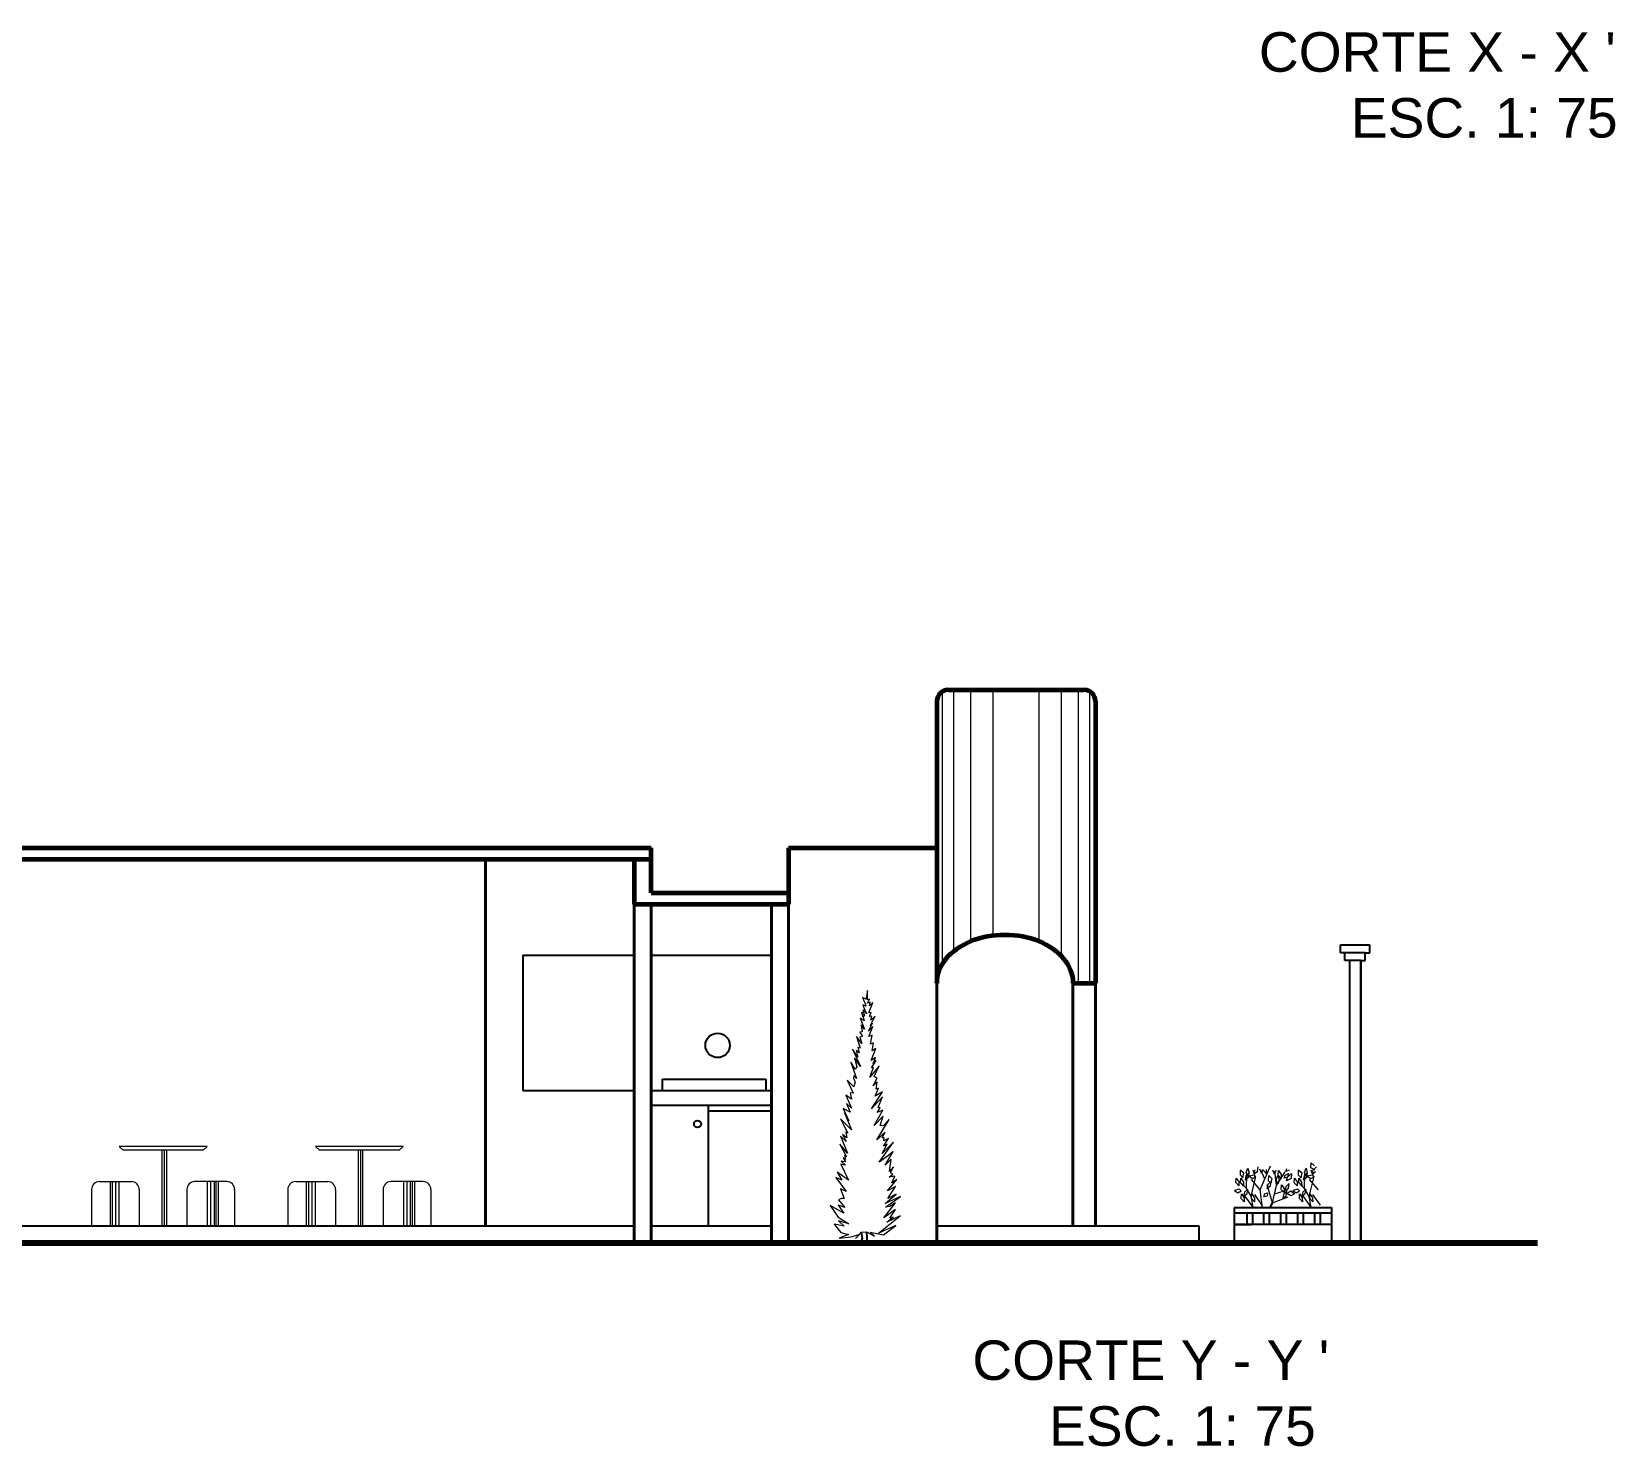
# Model space of a CAD drawing. Header units: centimetres. Extents: x 48 to 15845, y 265 to 7947.
# Drawn here: x 76.19 to 90.22, y 264.6 to 277.14 of the extents above; entities that cross this region are included whole.
import ezdxf

# ---------------------------------------------------------------- set-up
doc = ezdxf.new("R2010")
doc.units = ezdxf.units.CM
doc.layers.add('ARBOLES-FACHADA', color=7, linetype='Continuous')
doc.layers.add('ARBOLES-PLANTA', color=7, linetype='Continuous')
for name, color, linetype, lineweight in [('bajo', 152, 'Continuous', 13), ('carga', 10, 'Continuous', 35), ('COTAS', 111, 'Continuous', 13), ('LOSA', 122, 'Continuous', 60), ('TIERRA', 3, 'Continuous', 90)]:
    doc.layers.add(name, color=color, linetype=linetype, lineweight=lineweight)
doc.layers.add('MUEBLES', color=7, linetype='Continuous', lineweight=20, true_color=0xf79608)
doc.layers.add('niveles', color=7, linetype='Continuous', lineweight=5, true_color=0xf0c70f)
doc.styles.get("Standard").update_dxf_attribs({"font": 'arial.ttf', "height": 0.1})

msp = doc.modelspace()

# ---------------------------------------------------------------- linework, layer by layer
at = {"layer": 'ARBOLES-FACHADA', "color": 3}
for p, q in [((83.5373, 266.5009), (83.5462, 266.4493)), ((83.5867, 266.5031), (83.5923, 266.3922)), ((83.5462, 266.4493), (83.534, 266.3932))]:
    msp.add_line(p, q, dxfattribs=at)
at = {"layer": 'ARBOLES-FACHADA', "color": 3, "lineweight": 20}
msp.add_lwpolyline([(83.5373, 266.5009), (83.5867, 266.5031), (83.6565, 266.4648), (83.6171, 266.4998), (83.7373, 266.476), (83.8473, 266.5588), (83.6912, 266.493), (83.8833, 266.6463), (83.7653, 266.5903), (83.8227, 266.6329), (83.7923, 266.6239), (83.844, 266.7024), (83.7384, 266.6285), (83.844, 266.7597), (83.7937, 266.7294), (83.7542, 266.7217), (83.888, 266.8158), (83.7511, 266.7563), (83.8476, 266.8383), (83.7745, 266.798), (83.842, 266.9065), (83.7714, 266.8662), (83.8555, 266.9684), (83.8106, 266.938), (83.8366, 266.9988), (83.7873, 266.9886), (83.8197, 267.0145), (83.7972, 267.028), (83.8265, 267.0806), (83.7896, 267.0402), (83.8041, 267.1492), (83.7502, 267.0954), (83.8222, 267.2174), (83.7795, 267.1816), (83.6977, 267.1211), (83.8245, 267.2981), (83.7247, 267.1996), (83.7697, 267.2815), (83.736, 267.2646), (83.781, 267.3318), (83.7393, 267.3107), (83.7438, 267.3386), (83.7249, 267.3377), (83.7528, 267.3857), (83.6778, 267.3208), (83.7879, 267.4991), (83.734, 267.4431), (83.708, 267.4454), (83.7341, 267.5283), (83.6532, 267.4477), (83.7319, 267.5832), (83.6813, 267.5608), (83.7082, 267.6024), (83.6893, 267.6047), (83.7285, 267.7011), (83.631, 267.5935), (83.7286, 267.7437), (83.6635, 267.7079), (83.6927, 267.7774), (83.6716, 267.7685), (83.6816, 267.8348), (83.6457, 267.7967), (83.6794, 267.8662), (83.6547, 267.8797), (83.6997, 267.9761), (83.6144, 267.8752), (83.6472, 267.9614), (83.6292, 267.9569), (83.6729, 268.0232), (83.6437, 267.9941), (83.6652, 268.0489), (83.627, 268.022), (83.6685, 268.1296), (83.6371, 268.1085), (83.6484, 268.178), (83.6205, 268.1678), (83.6363, 268.2463), (83.6068, 268.2351), (83.6418, 268.3238), (83.6036, 268.2835), (83.6387, 268.353), (83.6184, 268.3306), (83.6621, 268.4158), (83.623, 268.3812), (83.6343, 268.4158), (83.6128, 268.4127), (83.6276, 268.4495), (83.6061, 268.4441), (83.6421, 268.536), (83.6116, 268.5078), (83.6187, 268.5383), (83.5959, 268.5303), (83.6139, 268.5661), (83.5937, 268.5617), (83.5938, 268.6437), (83.5861, 268.5931), (83.5816, 268.5652), (83.5502, 268.5797), (83.578, 268.5181), (83.5792, 268.5056), (83.5523, 268.5169), (83.568, 268.4733), (83.5891, 268.4351), (83.5523, 268.472), (83.5679, 268.4194), (83.5522, 268.4105), (83.5455, 268.4509), (83.5643, 268.3733), (83.5285, 268.3971), (83.5678, 268.3015), (83.5374, 268.3387), (83.5463, 268.2756), (83.5261, 268.2734), (83.552, 268.2342), (83.5273, 268.2307), (83.5461, 268.1737), (83.4982, 268.2343), (83.5294, 268.1333), (83.5102, 268.1388), (83.5214, 268.0894), (83.4958, 268.1119), (83.5079, 268.0513), (83.4631, 268.1222), (83.5337, 267.9683), (83.48, 268.0468), (83.5001, 267.9674), (83.4853, 267.9449), (83.4463, 268.0088), (83.4987, 267.8619), (83.474, 267.8889), (83.4717, 267.8629), (83.4842, 267.8328), (83.4752, 267.7879), (83.4147, 267.8486), (83.4684, 267.7328), (83.4402, 267.7351), (83.4536, 267.679), (83.4043, 267.7149), (83.4525, 267.6005), (83.4099, 267.64), (83.44, 267.5656), (83.3807, 267.5961), (83.4309, 267.4871), (83.3896, 267.5602), (83.4532, 267.4076), (83.3569, 267.5041), (83.4218, 267.3772), (83.4038, 267.3874), (83.4118, 267.3381), (83.3747, 267.366), (83.405, 267.3044), (83.3557, 267.3516), (83.4171, 267.2022), (83.3489, 267.2821), (83.4093, 267.1676), (83.3901, 267.1811), (83.4003, 267.1439), (83.3802, 267.1596), (83.4003, 267.125), (83.3622, 267.1318), (83.4012, 267.0958), (83.3586, 267.1048), (83.427, 266.9631), (83.3249, 267.0341), (83.3674, 266.9632), (83.3136, 266.9847), (83.4054, 266.8612), (83.3552, 266.886), (83.3874, 266.7984), (83.364, 266.7985), (83.3371, 266.7883), (83.3953, 266.7186), (83.3348, 266.7389), (83.384, 266.6683), (83.263, 266.738), (83.3356, 266.6325), (83.4298, 266.575), (83.3391, 266.6011), (83.3894, 266.5549), (83.2987, 266.5707), (83.3579, 266.4966), (83.4274, 266.4808), (83.3444, 266.4473), (83.4511, 266.4596), (83.5274, 266.4842), (83.4892, 266.4439)], close=True, dxfattribs=at)
at = {"layer": 'ARBOLES-PLANTA', "color": 52, "linetype": 'Continuous', "lineweight": 20}
for p, q in [((86.9295, 267.025), (86.8958, 267.0514)), ((86.8958, 267.0514), (86.8958, 267.0091)), ((86.9502, 267.0296), (86.9658, 267.0676)), ((86.9658, 267.0676), (86.9764, 267.0276)), ((87.0268, 267.0521), (87.0187, 267.017)), ((87.0187, 267.017), (87.0502, 267.0402)), ((87.0502, 267.0402), (87.0567, 267.0807)), ((87.086, 267.0231), (87.0713, 267.0594)), ((87.0975, 267.0573), (87.086, 267.0231)), ((87.1284, 267.0211), (87.1021, 267.0501)), ((87.1274, 267.0572), (87.1284, 267.0211)), ((87.2007, 267.0146), (87.186, 267.0509)), ((87.2122, 267.0488), (87.2007, 267.0146)), ((87.2338, 267.0056), (87.2355, 267.0465)), ((87.2355, 267.0465), (87.2591, 267.0126)), ((87.3026, 267.0385), (87.3101, 267.065)), ((87.3326, 267.0491), (87.3026, 267.0385)), ((87.4449, 267.0246), (87.4112, 267.051)), ((87.4112, 267.051), (87.4112, 267.0087)), ((87.4656, 267.0292), (87.4812, 267.0671)), ((87.4812, 267.0671), (87.4918, 267.0272)), ((87.5235, 267.0721), (87.5272, 267.1144)), ((87.5609, 267.051), (87.5235, 267.0721)), ((87.5272, 267.1144), (87.5571, 267.088)), ((87.5422, 267.0517), (87.5341, 267.0165)), ((87.5341, 267.0165), (87.5656, 267.0398)), ((87.5721, 267.0803), (87.5422, 267.0517)), ((86.86, 266.9398), (86.8617, 266.9808)), ((86.8863, 266.9108), (86.86, 266.9398)), ((86.8617, 266.9808), (86.8853, 266.9468)), ((86.8853, 266.9468), (86.8863, 266.9108)), ((86.8958, 267.0091), (86.922, 266.9827)), ((86.9004, 266.9377), (86.902, 266.9786)), ((86.9266, 266.9086), (86.9004, 266.9377)), ((86.902, 266.9786), (86.9257, 266.9447)), ((86.922, 266.9827), (86.9295, 267.025)), ((86.9257, 266.9447), (86.9266, 266.9086)), ((86.9482, 267.0012), (86.9402, 266.9661)), ((86.9402, 266.9661), (86.9717, 266.9893)), ((86.9781, 267.0298), (86.9482, 267.0012)), ((86.965, 266.9934), (86.9502, 267.0296)), ((86.9764, 267.0276), (86.965, 266.9934)), ((86.9717, 266.9893), (86.9781, 267.0298)), ((87.0216, 267.0074), (86.9767, 266.9968)), ((86.9767, 266.9968), (87.0066, 266.9757)), ((87.0066, 266.9757), (87.0366, 266.9916)), ((87.0366, 266.9916), (87.0216, 267.0074)), ((87.1415, 266.9227), (87.1334, 266.8876)), ((87.1334, 266.8876), (87.1649, 266.9108)), ((87.1714, 266.9513), (87.1415, 266.9227)), ((87.1466, 266.9563), (87.1503, 267.0038)), ((87.169, 266.9351), (87.1466, 266.9563)), ((87.1503, 267.0038), (87.1765, 266.9774)), ((87.1649, 266.9108), (87.1714, 266.9513)), ((87.1765, 266.9774), (87.169, 266.9351)), ((87.2157, 266.966), (87.2313, 267.0039)), ((87.2304, 266.9297), (87.2157, 266.966)), ((87.2419, 266.9639), (87.2304, 266.9297)), ((87.2313, 267.0039), (87.2419, 266.9639)), ((87.2601, 266.9765), (87.2338, 267.0056)), ((87.2591, 267.0126), (87.2601, 266.9765)), ((87.2614, 266.8804), (87.2631, 266.9214)), ((87.2631, 266.9214), (87.2867, 266.8874)), ((87.2877, 266.9791), (87.2952, 267.0056)), ((87.3177, 266.9897), (87.2877, 266.9791)), ((87.3008, 266.9036), (87.2927, 266.8685)), ((87.2952, 267.0056), (87.3252, 267.0214)), ((87.3307, 266.9322), (87.3008, 266.9036)), ((87.3075, 266.9563), (87.3187, 266.9933)), ((87.3487, 266.9774), (87.3075, 266.9563)), ((87.3252, 267.0214), (87.3177, 266.9897)), ((87.3187, 266.9933), (87.3524, 267.0197)), ((87.3242, 266.8917), (87.3307, 266.9322)), ((87.3524, 267.0197), (87.3487, 266.9774)), ((87.3754, 266.9394), (87.3771, 266.9803)), ((87.4017, 266.9103), (87.3754, 266.9394)), ((87.3771, 266.9803), (87.4007, 266.9464)), ((87.4007, 266.9464), (87.4017, 266.9103)), ((87.4112, 267.0087), (87.4374, 266.9823)), ((87.4157, 266.9373), (87.4174, 266.9782)), ((87.442, 266.9082), (87.4157, 266.9373)), ((87.4174, 266.9782), (87.4411, 266.9443)), ((87.4374, 266.9823), (87.4449, 267.0246)), ((87.4411, 266.9443), (87.442, 266.9082)), ((87.4636, 267.0008), (87.4556, 266.9656)), ((87.4556, 266.9656), (87.4871, 266.9889)), ((87.4935, 267.0294), (87.4636, 267.0008)), ((87.4804, 266.993), (87.4656, 267.0292)), ((87.4918, 267.0272), (87.4804, 266.993)), ((87.4871, 266.9889), (87.4935, 267.0294)), ((87.537, 267.007), (87.4921, 266.9964)), ((87.4921, 266.9964), (87.522, 266.9753)), ((87.522, 266.9753), (87.5519, 266.9911)), ((87.5519, 266.9911), (87.537, 267.007)), ((86.892, 266.8822), (86.8471, 266.8717)), ((86.8471, 266.8717), (86.8771, 266.8505)), ((86.8771, 266.8505), (86.907, 266.8664)), ((86.907, 266.8664), (86.892, 266.8822)), ((86.9067, 266.7998), (86.9084, 266.8407)), ((86.933, 266.7707), (86.9067, 266.7998)), ((86.9084, 266.8407), (86.932, 266.8068)), ((86.9355, 266.8548), (86.9274, 266.8197)), ((86.9274, 266.8197), (86.9589, 266.8429)), ((86.932, 266.8068), (86.933, 266.7707)), ((86.9654, 266.8834), (86.9355, 266.8548)), ((86.9589, 266.8429), (86.9654, 266.8834)), ((86.9981, 266.7998), (86.9997, 266.8407)), ((87.0243, 266.7707), (86.9981, 266.7998)), ((86.9997, 266.8407), (87.0234, 266.8068)), ((87.0234, 266.8068), (87.0243, 266.7707)), ((87.1054, 266.8135), (87.1166, 266.8452)), ((87.1353, 266.8188), (87.1054, 266.8135)), ((87.1166, 266.8452), (87.1391, 266.8505)), ((87.1391, 266.8505), (87.1353, 266.8188)), ((87.2877, 266.8514), (87.2614, 266.8804)), ((87.2817, 266.8357), (87.2736, 266.8006)), ((87.2736, 266.8006), (87.3051, 266.8238)), ((87.3116, 266.8643), (87.2817, 266.8357)), ((87.2867, 266.8874), (87.2877, 266.8514)), ((87.2927, 266.8685), (87.3242, 266.8917)), ((87.3051, 266.8238), (87.3116, 266.8643)), ((87.3113, 266.8452), (87.3449, 266.8664)), ((87.3449, 266.8241), (87.3113, 266.8452)), ((87.3449, 266.8664), (87.3786, 266.84)), ((87.3786, 266.84), (87.3449, 266.8241)), ((87.4074, 266.8818), (87.3625, 266.8712)), ((87.3625, 266.8712), (87.3924, 266.8501)), ((87.3924, 266.8501), (87.4224, 266.866)), ((87.4224, 266.866), (87.4074, 266.8818)), ((87.4221, 266.7994), (87.4238, 266.8403)), ((87.4484, 266.7703), (87.4221, 266.7994)), ((87.4238, 266.8403), (87.4474, 266.8064)), ((87.4509, 266.8544), (87.4428, 266.8192)), ((87.4428, 266.8192), (87.4743, 266.8425)), ((87.4474, 266.8064), (87.4484, 266.7703)), ((87.4808, 266.883), (87.4509, 266.8544)), ((87.4743, 266.8425), (87.4808, 266.883)), ((87.5134, 266.7994), (87.5151, 266.8403)), ((87.5397, 266.7703), (87.5134, 266.7994)), ((87.5151, 266.8403), (87.5388, 266.8064)), ((87.5388, 266.8064), (87.5397, 266.7703))]:
    msp.add_line(p, q, dxfattribs=at)
at = {"layer": 'ARBOLES-PLANTA', "color": 39, "linetype": 'Continuous', "lineweight": 20}
for p, q in [((87.0343, 266.9827), (87.0118, 267.0514)), ((87.0754, 266.877), (87.1653, 267.0884)), ((87.1154, 266.971), (87.0792, 267.0514)), ((87.2177, 266.914), (87.2027, 267.0409)), ((87.5497, 266.9823), (87.5272, 267.051)), ((86.9519, 266.8875), (86.892, 266.951)), ((86.9519, 266.8875), (86.9557, 267.0144)), ((86.9931, 266.8188), (87.0343, 266.9827)), ((87.0754, 266.877), (86.9968, 266.9668)), ((87.184, 266.7606), (87.1353, 266.9193)), ((87.184, 266.7606), (87.2177, 266.914)), ((87.2177, 266.914), (87.2963, 267.0356)), ((87.4673, 266.8871), (87.4074, 266.9505)), ((87.4673, 266.8871), (87.4711, 267.014)), ((87.5085, 266.8184), (87.5497, 266.9823)), ((87.5908, 266.8765), (87.5122, 266.9664)), ((87.0118, 266.7236), (86.9295, 266.8347)), ((86.9931, 266.8188), (86.9519, 266.8875)), ((87.0118, 266.7236), (86.9931, 266.8188)), ((87.0925, 266.7398), (87.0268, 266.8347)), ((87.0953, 266.718), (87.0754, 266.877)), ((87.184, 266.7606), (87.3225, 266.8135)), ((87.2015, 266.8402), (87.315, 266.877)), ((87.5272, 266.7232), (87.4449, 266.8342)), ((87.5085, 266.8184), (87.4673, 266.8871)), ((87.5272, 266.7232), (87.5085, 266.8184)), ((87.6079, 266.7393), (87.5422, 266.8342))]:
    msp.add_line(p, q, dxfattribs=at)
at = {"layer": 'ARBOLES-PLANTA', "color": 39, "linetype": 'Continuous'}
for p, q in [((87.1619, 266.718), (87.184, 266.7606)), ((87.098, 266.718), (87.0935, 266.7236)), ((87.613, 266.718), (87.6089, 266.7232))]:
    msp.add_line(p, q, dxfattribs=at)
at = {"layer": 'bajo', "linetype": 'ByBlock'}
for p, q in [((84.2596, 268.8791), (84.2596, 271.2942)), ((84.3596, 268.9916), (84.3596, 271.3076)), ((84.5096, 269.0796), (84.5096, 271.3076)), ((84.7096, 269.1316), (84.7096, 271.3076)), ((85.1153, 269.0796), (85.1153, 271.3076)), ((85.3153, 268.9449), (85.3153, 271.3076)), ((85.4653, 268.7076), (85.4653, 271.3076)), ((85.5653, 268.7076), (85.5653, 271.2942))]:
    msp.add_line(p, q, dxfattribs=at)
at = {"layer": 'bajo', "linetype": 'ByBlock', "lineweight": 40}
msp.add_line((80.2103, 269.8076), (80.2103, 266.5576), dxfattribs=at)
at = {"layer": 'bajo', "linetype": 'ByBlock', "lineweight": 25}
for p, q in [((87.7849, 268.9776), (87.7849, 269.0476)), ((87.7849, 269.0476), (88.0449, 269.0476)), ((88.0449, 268.9776), (88.0449, 269.0476)), ((87.8249, 268.9776), (87.7849, 268.9776)), ((88.0049, 268.9776), (87.8249, 268.9776)), ((87.8249, 268.9076), (87.8249, 268.9776)), ((87.8649, 268.9076), (87.8249, 268.9076)), ((87.9649, 268.9076), (87.8649, 268.9076)), ((87.9649, 268.9076), (87.8649, 268.9076)), ((87.8649, 268.9076), (87.8649, 266.4076)), ((87.9649, 268.9076), (88.0049, 268.9076)), ((87.9649, 266.4076), (87.9649, 268.9076)), ((87.9649, 268.9076), (87.9649, 266.4076)), ((88.0049, 268.9076), (88.0049, 268.9776)), ((88.0049, 268.9776), (88.0449, 268.9776)), ((86.8446, 266.718), (86.8446, 266.4076)), ((87.7053, 266.719), (87.7053, 266.4076))]:
    msp.add_line(p, q, dxfattribs=at)
at = {"layer": 'bajo', "linetype": 'ByBlock', "lineweight": -2}
for p, q in [((87.7053, 266.718), (86.8446, 266.718)), ((87.7053, 266.668), (86.8446, 266.668)), ((86.958, 266.568), (86.958, 266.668)), ((87.008, 266.568), (87.008, 266.668)), ((87.108, 266.568), (87.108, 266.668)), ((87.158, 266.568), (87.158, 266.668)), ((87.258, 266.568), (87.258, 266.668)), ((87.308, 266.568), (87.308, 266.668)), ((87.408, 266.568), (87.408, 266.668)), ((87.458, 266.568), (87.458, 266.668)), ((87.558, 266.568), (87.558, 266.668)), ((87.608, 266.568), (87.608, 266.668)), ((86.8446, 266.568), (86.9946, 266.568)), ((87.7053, 266.568), (86.8446, 266.568))]:
    msp.add_line(p, q, dxfattribs=at)
at = {"layer": 'carga', "linetype": 'ByBlock', "lineweight": 40}
for p, q in [((81.5277, 269.4076), (81.5277, 266.4076)), ((81.6777, 266.4076), (81.6777, 269.4076)), ((82.7438, 269.4076), (82.7438, 266.4076)), ((82.8938, 269.4076), (82.8938, 266.4076)), ((84.2096, 268.7076), (84.2096, 266.4076)), ((85.4153, 268.7076), (85.4153, 266.5576)), ((85.6153, 268.7076), (85.6153, 266.5576))]:
    msp.add_line(p, q, dxfattribs=at)
at = {"layer": 'LOSA', "linetype": 'ByBlock', "lineweight": 60}
for p, q in [((84.3096, 271.3076), (85.5153, 271.3076)), ((84.2096, 271.2076), (84.2096, 268.7076)), ((85.6153, 271.2076), (85.6153, 268.7076)), ((67.1436, 269.9076), (81.6777, 269.9076)), ((81.6777, 269.5076), (81.6777, 269.9076)), ((82.8938, 269.9076), (84.2096, 269.9076)), ((82.8938, 269.9076), (82.8938, 269.4076)), ((67.1436, 269.8076), (81.6777, 269.8076)), ((81.5277, 269.8076), (81.5277, 269.4076)), ((81.6777, 269.5076), (82.8938, 269.5076)), ((81.5277, 269.4076), (82.8938, 269.4076)), ((85.4153, 268.7076), (85.6153, 268.7076))]:
    msp.add_line(p, q, dxfattribs=at)
for centre, start, end in [((84.3096, 271.2076), 90, 180), ((85.5153, 271.2076), 360, 90)]:
    msp.add_arc(centre, 0.1, start, end, dxfattribs=at)
at = {"layer": 'LOSA', "linetype": 'ByBlock', "lineweight": 60, "extrusion": (0, 0, -1)}
msp.add_ellipse((84.8125, 268.7076), major_axis=(-0.6028, 0), ratio=0.7138232, start_param=0, end_param=3.1415927, dxfattribs=at)
at = {"layer": 'MUEBLES', "linetype": 'ByBlock', "lineweight": 25}
for p, q in [((82.7438, 267.6234), (81.6777, 267.6234)), ((82.1838, 267.6234), (82.1838, 266.5576)), ((82.7438, 267.5734), (82.1838, 267.5734))]:
    msp.add_line(p, q, dxfattribs=at)
at = {"layer": 'MUEBLES'}
for p, q in [((77.7428, 267.2593), (76.9642, 267.2593)), ((77.0001, 267.2293), (76.9642, 267.2593)), ((77.7069, 267.2293), (77.0001, 267.2293)), ((77.3425, 267.2293), (77.3425, 266.5593)), ((77.3625, 267.2293), (77.3625, 266.5593)), ((77.3825, 267.2293), (77.3825, 266.5593)), ((77.7069, 267.2293), (77.7428, 267.2593)), ((78.7387, 267.2293), (78.7028, 267.2593)), ((79.4813, 267.2593), (78.7028, 267.2593)), ((79.4455, 267.2293), (78.7387, 267.2293)), ((79.0811, 267.2293), (79.0811, 266.5593)), ((79.1011, 267.2293), (79.1011, 266.5593)), ((79.1211, 267.2293), (79.1211, 266.5593)), ((79.4455, 267.2293), (79.4813, 267.2593)), ((76.7895, 266.9493), (77.0723, 266.9493)), ((76.8834, 266.9493), (76.8834, 266.5593)), ((76.9024, 266.9493), (76.9024, 266.5593)), ((76.9324, 266.9493), (76.9324, 266.5593)), ((76.9624, 266.9493), (76.9624, 266.5593)), ((77.9174, 266.9493), (77.6346, 266.9493)), ((77.7445, 266.9493), (77.7445, 266.5593)), ((77.7745, 266.9493), (77.7745, 266.5593)), ((77.8045, 266.9493), (77.8045, 266.5593)), ((77.8214, 266.9493), (77.8214, 266.5593)), ((77.8416, 266.9493), (77.8416, 266.5593)), ((78.5281, 266.9493), (78.8109, 266.9493)), ((78.622, 266.9493), (78.622, 266.5593)), ((78.641, 266.9493), (78.641, 266.5593)), ((78.671, 266.9493), (78.671, 266.5593)), ((78.701, 266.9493), (78.701, 266.5593)), ((79.656, 266.9493), (79.3732, 266.9493)), ((79.4831, 266.9493), (79.4831, 266.5593)), ((79.5131, 266.9493), (79.5131, 266.5593)), ((79.5431, 266.9493), (79.5431, 266.5593)), ((79.56, 266.9493), (79.56, 266.5593)), ((79.5802, 266.9493), (79.5802, 266.5593)), ((76.7195, 266.8793), (76.7195, 266.5593)), ((77.1423, 266.8793), (77.1423, 266.5593)), ((77.5646, 266.8793), (77.5646, 266.5593)), ((77.9874, 266.8793), (77.9874, 266.5593)), ((78.4581, 266.8793), (78.4581, 266.5593)), ((78.8809, 266.8793), (78.8809, 266.5593)), ((79.3032, 266.8793), (79.3032, 266.5593)), ((79.726, 266.8793), (79.726, 266.5593))]:
    msp.add_line(p, q, dxfattribs=at)
at = {"layer": 'MUEBLES', "linetype": 'ByBlock', "lineweight": 25}
msp.add_circle((82.089, 267.4597), 0.0311, dxfattribs=at)
at = {"layer": 'MUEBLES'}
for centre, start, end in [((76.7895, 266.8793), 90, 180), ((77.0723, 266.8793), 0, 90), ((77.6346, 266.8793), 90, 180), ((77.9174, 266.8793), 0, 90), ((78.5281, 266.8793), 90, 180), ((78.8109, 266.8793), 0, 90), ((79.3732, 266.8793), 90, 180), ((79.656, 266.8793), 0, 90)]:
    msp.add_arc(centre, 0.07, start, end, dxfattribs=at)
at = {"layer": 'niveles', "linetype": 'ByBlock', "lineweight": 25}
for p, q in [((80.5411, 268.9576), (80.5411, 267.7576)), ((80.5411, 268.9576), (81.5277, 268.9576)), ((81.6777, 268.9576), (82.7438, 268.9576)), ((80.5411, 267.7576), (81.5277, 267.7576)), ((81.6777, 267.7576), (81.7777, 267.7576)), ((81.6777, 267.7576), (82.7438, 267.7576)), ((81.7777, 267.8576), (82.6938, 267.8576)), ((81.7777, 267.7576), (81.7777, 267.8576)), ((82.6938, 267.8576), (82.6938, 267.7576)), ((73.891, 266.5576), (81.5277, 266.5576)), ((81.6777, 266.5576), (82.7438, 266.5576)), ((84.2096, 266.5576), (86.5309, 266.5576)), ((86.5309, 266.5576), (86.5309, 266.4076))]:
    msp.add_line(p, q, dxfattribs=at)
msp.add_ellipse((82.2668, 268.1564), major_axis=(0, 0.1082), ratio=1, dxfattribs=at)
at = {"layer": 'TIERRA', "linetype": 'ByBlock', "lineweight": 80}
msp.add_line((75.7632, 266.4076), (89.5313, 266.4076), dxfattribs=at)

# ---------------------------------------------------------------- texts
at = {"layer": 'COTAS', "char_height": 0.19, "width": 8.594673, "attachment_point": 1}
for s, insert in [("{\\H1.842x;                       CORTE X - X '\\P                             ESC. 1: 75}", (83.9388, 277.1366)), ("{\\H1.842x;                        CORTE Y - Y '\\P                             ESC. 1: 75}", (81.2642, 265.5411))]:
    msp.add_mtext(s, dxfattribs=dict(at, insert=insert))

doc.saveas('drawing.dxf')
